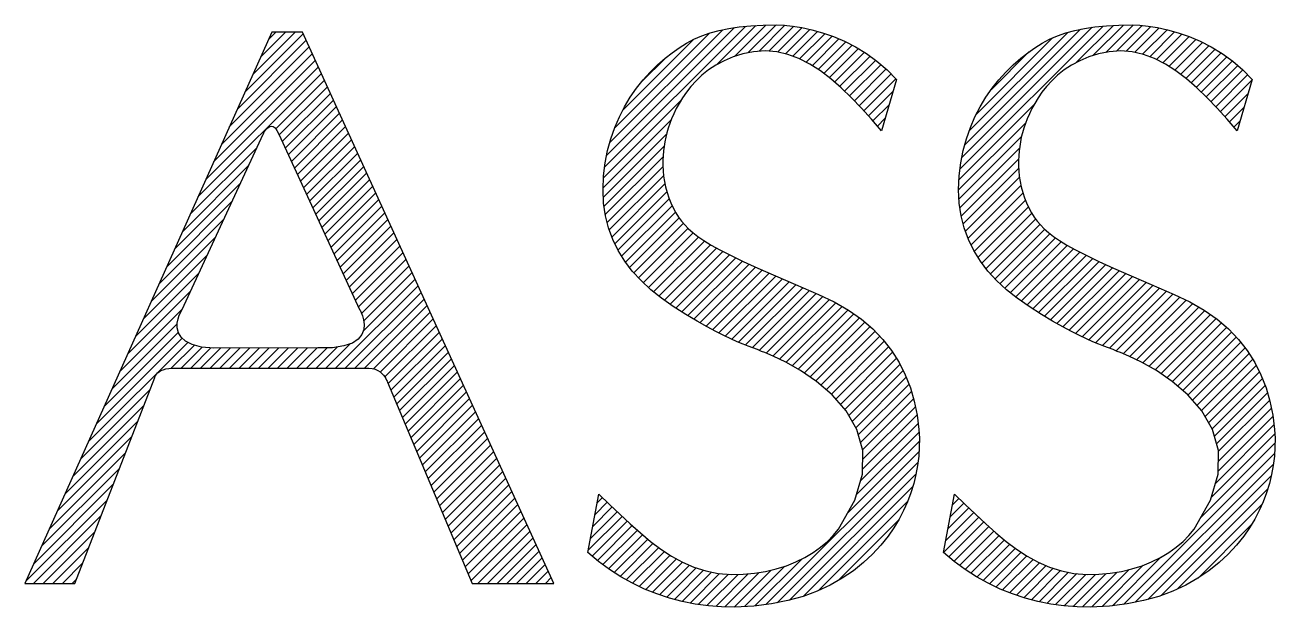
# Model space of a CAD drawing. Header units: millimetres. Extents: x 0 to 841, y 0 to 594.
# Drawn here: x 394.59 to 400.5, y 20.01 to 22.77 of the extents above; entities that cross this region are included whole.
import ezdxf

# ---------------------------------------------------------------- set-up
doc = ezdxf.new("R2010")
doc.units = ezdxf.units.MM
doc.header["$LTSCALE"] = 0.2
doc.layers.add('PTM', color=3, linetype='Continuous')

# ---------------------------------------------------------------- blocks, each defined once
blk = doc.blocks.new('block森村-2')
at = {"color": 0, "linetype": 'Continuous'}
for p, q in [((8627.61, 1004.36), (8657.76, 1034.51)), ((8631.65, 1013.39), (8653.57, 1035.31)), ((8635.69, 1022.41), (8648.58, 1035.31)), ((8639.73, 1031.44), (8643.59, 1035.31)), ((8813.43, 965.67), (8886.06, 1038.3)), ((8814.46, 971.69), (8880.41, 1037.64)), ((8816.05, 978.27), (8874.35, 1036.57)), ((8818.49, 985.7), (8867.61, 1034.82)), ((8859.47, 1031.62), (8863.53, 1033.39)), ((8863.53, 1033.39), (8867.86, 1034.91)), ((8867.86, 1034.91), (8872.48, 1036.18)), ((8871.23, 1018.48), (8891.44, 1038.69)), ((8872.48, 1036.18), (8877.49, 1037.22)), ((8877.49, 1037.22), (8882.91, 1038.01)), ((8880.47, 1022.73), (8896.65, 1038.91)), ((8882.91, 1038.01), (8888.81, 1038.56)), ((8887.32, 1024.59), (8901.72, 1038.99)), ((8888.81, 1038.56), (8895.26, 1038.89)), ((8893.13, 1025.42), (8906.53, 1038.82)), ((8895.26, 1038.89), (8902.28, 1039)), ((8898.21, 1025.5), (8911.02, 1038.32)), ((8902.28, 1039), (8906.11, 1038.86)), ((8902.75, 1025.05), (8915.32, 1037.62)), ((8906.11, 1038.86), (8910.47, 1038.41)), ((8906.79, 1024.11), (8919.4, 1036.72)), ((8910.47, 1038.41), (8915.28, 1037.63)), ((8910.53, 1022.86), (8923.34, 1035.67)), ((8914.1, 1021.44), (8927.17, 1034.51)), ((8915.28, 1037.63), (8920.45, 1036.48)), ((8917.4, 1019.75), (8930.87, 1033.22)), ((8920.45, 1036.48), (8925.89, 1034.95)), ((8925.89, 1034.95), (8931.5, 1033)), ((8931.5, 1033), (8937.23, 1030.59)), ((8996.96, 964.61), (9070.75, 1038.4)), ((8997.89, 970.53), (9065.17, 1037.8)), ((8999.38, 977), (9059.18, 1036.81)), ((9001.66, 984.27), (9052.59, 1035.2)), ((9043.14, 1031.62), (9047.2, 1033.39)), ((9047.2, 1033.39), (9051.52, 1034.91)), ((9051.52, 1034.91), (9056.16, 1036.18)), ((9056.16, 1036.18), (9061.15, 1037.22)), ((9056.89, 1019.54), (9076.09, 1038.74)), ((9061.15, 1037.22), (9066.57, 1038.01)), ((9065.48, 1023.15), (9081.26, 1038.93)), ((9066.57, 1038.01), (9072.48, 1038.56)), ((9072.15, 1024.83), (9086.31, 1038.99)), ((9072.48, 1038.56), (9078.92, 1038.89)), ((9077.8, 1025.49), (9091.04, 1038.73)), ((9078.92, 1038.89), (9085.96, 1039)), ((9082.73, 1025.43), (9095.49, 1038.19)), ((9085.96, 1039), (9089.78, 1038.86)), ((9087.16, 1024.87), (9099.74, 1037.45)), ((9089.78, 1038.86), (9094.13, 1038.41)), ((9091.21, 1023.93), (9103.83, 1036.55)), ((9094.13, 1038.41), (9098.94, 1037.63)), ((9094.87, 1022.6), (9107.73, 1035.46)), ((9098.38, 1021.12), (9111.52, 1034.27)), ((9098.94, 1037.63), (9104.12, 1036.48)), ((9101.67, 1019.43), (9115.22, 1032.98)), ((9104.12, 1036.48), (9109.55, 1034.95)), ((9109.55, 1034.95), (9115.18, 1033)), ((9115.18, 1033), (9120.89, 1030.59)), ((8619.54, 986.31), (8660.89, 1027.66)), ((8623.58, 995.34), (8659.33, 1031.08)), ((8822.72, 994.91), (8859.36, 1031.56)), ((8848.27, 1024.67), (8851.89, 1027.26)), ((8851.89, 1027.26), (8855.61, 1029.57)), ((8855.61, 1029.57), (8859.47, 1031.62)), ((8920.58, 1017.94), (8934.41, 1031.78)), ((8923.61, 1015.98), (8937.89, 1030.26)), ((8926.52, 1013.91), (8941.2, 1028.58)), ((8929.36, 1011.75), (8944.42, 1026.81)), ((8937.23, 1030.59), (8942.94, 1027.7)), ((8942.94, 1027.7), (8948.58, 1024.31)), ((9005.38, 992.99), (9044.69, 1032.29)), ((9031.93, 1024.67), (9035.57, 1027.26)), ((9035.57, 1027.26), (9039.27, 1029.57)), ((9039.27, 1029.57), (9043.14, 1031.62)), ((9104.81, 1017.57), (9118.73, 1031.5)), ((9107.84, 1015.62), (9122.17, 1029.95)), ((9110.71, 1013.5), (9125.48, 1028.27)), ((9113.55, 1011.35), (9128.67, 1026.47)), ((9120.89, 1030.59), (9126.62, 1027.7)), ((9126.62, 1027.7), (9132.24, 1024.31)), ((8611.47, 968.26), (8664.01, 1020.8)), ((8615.5, 977.28), (8662.45, 1024.23)), ((8832.87, 1010.06), (8844.4, 1021.59)), ((8840.73, 1018.35), (8844.67, 1021.83)), ((8844.67, 1021.83), (8848.27, 1024.67)), ((8875.07, 1020.54), (8870.86, 1018.29)), ((8879.7, 1022.49), (8875.07, 1020.54)), ((8884.76, 1024.07), (8879.7, 1022.49)), ((8890.28, 1025.2), (8884.76, 1024.07)), ((8896.31, 1025.66), (8890.28, 1025.2)), ((8902.23, 1025.17), (8896.31, 1025.66)), ((8908.02, 1023.82), (8902.23, 1025.17)), ((8913.71, 1021.65), (8908.02, 1023.82)), ((8919.29, 1018.77), (8913.71, 1021.65)), ((8932.08, 1009.48), (8947.54, 1024.94)), ((8934.75, 1007.17), (8950.51, 1022.93)), ((8937.34, 1004.76), (8953.41, 1020.84)), ((8948.58, 1024.31), (8954.04, 1020.39)), ((8954.04, 1020.39), (8959.26, 1015.89)), ((9013.13, 1005.72), (9032.46, 1025.05)), ((9024.39, 1018.35), (9028.33, 1021.83)), ((9028.33, 1021.83), (9031.93, 1024.67)), ((9058.74, 1020.54), (9054.54, 1018.29)), ((9063.36, 1022.49), (9058.74, 1020.54)), ((9068.42, 1024.07), (9063.36, 1022.49)), ((9073.94, 1025.2), (9068.42, 1024.07)), ((9079.98, 1025.66), (9073.94, 1025.2)), ((9085.89, 1025.17), (9079.98, 1025.66)), ((9091.68, 1023.82), (9085.89, 1025.17)), ((9097.37, 1021.65), (9091.68, 1023.82)), ((9102.95, 1018.77), (9097.37, 1021.65)), ((9116.24, 1009.05), (9131.78, 1024.59)), ((9118.92, 1006.74), (9134.72, 1022.54)), ((9121.47, 1004.31), (9137.62, 1020.45)), ((9132.24, 1024.31), (9137.71, 1020.39)), ((9137.71, 1020.39), (9142.92, 1015.89)), ((8603.39, 950.2), (8667.13, 1013.95)), ((8607.43, 959.23), (8665.57, 1017.37)), ((8833.29, 1010.58), (8836.93, 1014.61)), ((8836.93, 1014.61), (8840.73, 1018.35)), ((8867.07, 1015.77), (8863.66, 1013.04)), ((8870.86, 1018.29), (8867.07, 1015.77)), ((8924.78, 1015.23), (8919.29, 1018.77)), ((8930.2, 1011.11), (8924.78, 1015.23)), ((8939.88, 1002.32), (8956.14, 1018.58)), ((8942.36, 999.81), (8958.82, 1016.27)), ((8944.81, 997.27), (8961.29, 1013.75)), ((8959.26, 1015.89), (8964.11, 1010.79)), ((9016.95, 1010.58), (9020.59, 1014.61)), ((9020.59, 1014.61), (9024.39, 1018.35)), ((9050.74, 1015.77), (9047.32, 1013.04)), ((9054.54, 1018.29), (9050.74, 1015.77)), ((9108.44, 1015.23), (9102.95, 1018.77)), ((9113.86, 1011.11), (9108.44, 1015.23)), ((9124.02, 1001.86), (9140.3, 1018.15)), ((9126.48, 999.34), (9142.98, 1015.83)), ((9142.92, 1015.89), (9147.77, 1010.79)), ((8643.56, 985.38), (8668.7, 1010.52)), ((8645.32, 982.16), (8670.26, 1007.09)), ((8829.85, 1006.27), (8833.29, 1010.58)), ((8857.93, 1007.24), (8855.58, 1004.26)), ((8860.62, 1010.18), (8857.93, 1007.24)), ((8863.66, 1013.04), (8860.62, 1010.18)), ((8935.54, 1006.49), (8930.2, 1011.11)), ((8947.22, 994.69), (8963.73, 1011.2)), ((8964.11, 1010.79), (8956.31, 984.38)), ((9013.51, 1006.27), (9016.95, 1010.58)), ((9041.6, 1007.24), (9039.24, 1004.26)), ((9044.28, 1010.18), (9041.6, 1007.24)), ((9047.32, 1013.04), (9044.28, 1010.18)), ((9119.2, 1006.49), (9113.86, 1011.11)), ((9128.93, 996.79), (9145.41, 1013.28)), ((9131.32, 994.2), (9147.71, 1010.59)), ((9147.77, 1010.79), (9139.97, 984.38)), ((8646.9, 978.74), (8671.82, 1003.66)), ((8823.67, 996.75), (8826.63, 1001.65)), ((8826.63, 1001.65), (8829.85, 1006.27)), ((8853.55, 1001.33), (8851.82, 998.48)), ((8855.58, 1004.26), (8853.55, 1001.33)), ((8940.81, 1001.43), (8935.54, 1006.49)), ((8946.02, 996.01), (8940.81, 1001.43)), ((8949.58, 992.07), (8962.35, 1004.84)), ((9007.33, 996.75), (9010.3, 1001.65)), ((9010.3, 1001.65), (9013.51, 1006.27)), ((9037.23, 1001.33), (9035.5, 998.48)), ((9039.24, 1004.26), (9037.23, 1001.33)), ((9124.47, 1001.43), (9119.2, 1006.49)), ((9129.69, 996.01), (9124.47, 1001.43)), ((9133.69, 991.58), (9145.62, 1003.51)), ((8648.47, 975.33), (8673.38, 1000.24)), ((8650.04, 971.91), (8674.94, 996.81)), ((8812.81, 960.06), (8852.73, 999.98)), ((8820.98, 991.55), (8823.67, 996.75)), ((8850.38, 995.79), (8849.11, 993.14)), ((8851.82, 998.48), (8850.38, 995.79)), ((8951.18, 990.3), (8946.02, 996.01)), ((8951.93, 989.43), (8960.26, 997.76)), ((8996.43, 959.09), (9035.11, 997.77)), ((9004.64, 991.55), (9007.33, 996.75)), ((9034.04, 995.79), (9032.79, 993.14)), ((9035.5, 998.48), (9034.04, 995.79)), ((9134.84, 990.3), (9129.69, 996.01)), ((9136.03, 988.93), (9143.53, 996.43)), ((8651.62, 968.5), (8676.5, 993.38)), ((8653.19, 965.08), (8678.07, 989.95)), ((8812.59, 954.85), (8847.79, 990.06)), ((8818.62, 986.06), (8820.98, 991.55)), ((8847.02, 988.12), (8846.19, 985.7)), ((8848, 990.59), (8847.02, 988.12)), ((8849.11, 993.14), (8848, 990.59)), ((8956.31, 984.38), (8951.18, 990.3)), ((8954.25, 986.75), (8958.17, 990.68)), ((8996.21, 953.88), (9030.85, 988.52)), ((9002.28, 986.06), (9004.64, 991.55)), ((9030.7, 988.12), (9029.85, 985.7)), ((9031.67, 990.59), (9030.7, 988.12)), ((9032.79, 993.14), (9031.67, 990.59)), ((9139.97, 984.38), (9134.84, 990.3)), ((9138.35, 986.26), (9141.44, 989.35)), ((8595.22, 892.08), (8637.09, 982.54)), ((8637.09, 982.54), (8637.17, 982.73)), ((8637.17, 982.73), (8637.42, 983.2)), ((8637.42, 983.2), (8637.81, 983.88)), ((8637.81, 983.88), (8638.33, 984.65)), ((8638.33, 984.65), (8638.96, 985.43)), ((8638.96, 985.43), (8639.68, 986.11)), ((8639.68, 986.11), (8640.49, 986.59)), ((8640.49, 986.59), (8641.36, 986.77)), ((8641.36, 986.77), (8642.28, 986.55)), ((8642.28, 986.55), (8643.23, 985.83)), ((8643.23, 985.83), (8644.19, 984.53)), ((8644.19, 984.53), (8645.15, 982.52)), ((8645.15, 982.52), (8686.85, 892.08)), ((8654.77, 961.67), (8679.63, 986.53)), ((8656.34, 958.25), (8681.19, 983.1)), ((8812.73, 950.01), (8845.3, 982.57)), ((8816.59, 980.26), (8818.62, 986.06)), ((8845.49, 983.34), (8844.91, 981)), ((8846.19, 985.7), (8845.49, 983.34)), ((8996.44, 949.12), (9028.65, 981.33)), ((9000.26, 980.26), (9002.28, 986.06)), ((9029.15, 983.34), (9028.57, 981)), ((9029.85, 985.7), (9029.15, 983.34)), ((8599.35, 941.18), (8633.96, 975.78)), ((8657.92, 954.84), (8682.75, 979.67)), ((8659.49, 951.42), (8684.31, 976.25)), ((8813.11, 945.39), (8844.07, 976.36)), ((8814.94, 974.14), (8816.59, 980.26)), ((8844.06, 976.3), (8843.79, 973.91)), ((8844.42, 978.65), (8844.06, 976.3)), ((8844.91, 981), (8844.42, 978.65)), ((8996.89, 944.58), (9027.61, 975.3)), ((8998.6, 974.14), (9000.26, 980.26)), ((9027.72, 976.3), (9027.45, 973.91)), ((9028.1, 978.65), (9027.72, 976.3)), ((9028.57, 981), (9028.1, 978.65)), ((8661.06, 948.01), (8685.87, 972.82)), ((8662.64, 944.59), (8687.44, 969.39)), ((8813.68, 967.71), (8814.94, 974.14)), ((8813.74, 941.04), (8843.58, 970.88)), ((8843.5, 968.97), (8843.47, 966.37)), ((8843.61, 971.47), (8843.5, 968.97)), ((8843.79, 973.91), (8843.61, 971.47)), ((8997.34, 967.71), (8998.6, 974.14)), ((8997.54, 940.24), (9027.2, 969.9)), ((9027.16, 968.97), (9027.13, 966.37)), ((9027.27, 971.47), (9027.16, 968.97)), ((9027.45, 973.91), (9027.27, 971.47)), ((8595.32, 932.15), (8629.66, 966.5)), ((8664.21, 941.18), (8689, 965.96)), ((8665.79, 937.76), (8690.56, 962.54)), ((8812.85, 960.98), (8813.68, 967.71)), ((8814.69, 937), (8843.49, 965.79)), ((8843.47, 966.37), (8843.55, 963.69)), ((8843.55, 963.69), (8843.81, 960.92)), ((8996.51, 960.98), (8997.34, 967.71)), ((8998.55, 936.26), (9027.18, 964.9)), ((9027.13, 966.37), (9027.23, 963.69)), ((9027.23, 963.69), (9027.49, 960.92)), ((8591.28, 923.12), (8625.36, 957.21)), ((8667.36, 934.35), (8692.12, 959.11)), ((8668.94, 930.94), (8693.68, 955.68)), ((8812.55, 953.82), (8812.85, 960.98)), ((8815.79, 933.1), (8843.8, 961.11)), ((8817.12, 929.45), (8844.52, 956.85)), ((8843.81, 960.92), (8844.26, 958.12)), ((8844.26, 958.12), (8844.85, 955.31)), ((8996.21, 953.82), (8996.51, 960.98)), ((8999.71, 932.43), (9027.58, 960.31)), ((9001.04, 928.78), (9028.35, 956.08)), ((9027.49, 960.92), (9027.92, 958.12)), ((9027.92, 958.12), (9028.51, 955.31)), ((8670.51, 927.52), (8695.24, 952.25)), ((8812.88, 946.96), (8812.55, 953.82)), ((8818.65, 925.99), (8845.52, 952.86)), ((8820.29, 922.64), (8846.77, 949.12)), ((8844.85, 955.31), (8845.61, 952.5)), ((8845.61, 952.5), (8846.53, 949.75)), ((8846.53, 949.75), (8847.58, 947.07)), ((8996.54, 946.96), (8996.21, 953.82)), ((9002.63, 925.37), (9029.39, 952.14)), ((9028.51, 955.31), (9029.27, 952.5)), ((9029.27, 952.5), (9030.19, 949.75)), ((9030.19, 949.75), (9031.25, 947.07)), ((8587.24, 914.1), (8621.07, 947.92)), ((8672.08, 924.11), (8696.81, 948.83)), ((8673.66, 920.69), (8698.37, 945.4)), ((8813.83, 940.4), (8812.88, 946.96)), ((8822.18, 919.54), (8848.25, 945.61)), ((8847.58, 947.07), (8848.78, 944.48)), ((8848.78, 944.48), (8850.11, 942.03)), ((8997.5, 940.4), (8996.54, 946.96)), ((9004.3, 922.05), (9030.7, 948.46)), ((9006.2, 918.97), (9032.21, 944.98)), ((9031.25, 947.07), (9032.44, 944.48)), ((9032.44, 944.48), (9033.78, 942.03)), ((8583.2, 905.07), (8616.77, 938.63)), ((8675.23, 917.28), (8699.93, 941.97)), ((8676.81, 913.86), (8701.49, 938.54)), ((8815.41, 934.14), (8813.83, 940.4)), ((8824.13, 916.51), (8849.95, 942.32)), ((8826.29, 913.67), (8851.92, 939.3)), ((8828.52, 910.91), (8854.16, 936.55)), ((8850.11, 942.03), (8851.57, 939.75)), ((8851.57, 939.75), (8853.16, 937.65)), ((8853.16, 937.65), (8854.86, 935.77)), ((8999.09, 934.14), (8997.5, 940.4)), ((9008.2, 915.98), (9033.97, 941.74)), ((9010.35, 913.14), (9035.98, 938.77)), ((9012.62, 910.42), (9038.27, 936.07)), ((9033.78, 942.03), (9035.23, 939.75)), ((9035.23, 939.75), (9036.82, 937.65)), ((9036.82, 937.65), (9038.54, 935.77)), ((8678.38, 910.45), (8703.05, 935.12)), ((8679.96, 907.03), (8704.61, 931.69)), ((8817.6, 928.15), (8815.41, 934.14)), ((8830.9, 908.3), (8856.54, 933.94)), ((8833.37, 905.79), (8859.13, 931.55)), ((8854.86, 935.77), (8856.73, 933.74)), ((8856.73, 933.74), (8858.89, 931.74)), ((8858.89, 931.74), (8861.46, 929.7)), ((8861.46, 929.7), (8864.56, 927.57)), ((9001.27, 928.15), (8999.09, 934.14)), ((9015, 907.81), (9040.68, 933.49)), ((9017.52, 905.34), (9043.31, 931.14)), ((9038.54, 935.77), (9040.41, 933.74)), ((9040.41, 933.74), (9042.55, 931.74)), ((9042.55, 931.74), (9045.12, 929.7)), ((9045.12, 929.7), (9048.23, 927.57)), ((8579.17, 896.05), (8612.47, 929.35)), ((8681.53, 903.62), (8706.18, 928.26)), ((8683.11, 900.2), (8707.74, 924.83)), ((8820.37, 922.45), (8817.6, 928.15)), ((8835.96, 903.39), (8861.94, 929.37)), ((8838.64, 901.08), (8864.91, 927.35)), ((8841.42, 898.87), (8868.02, 925.47)), ((8844.28, 896.74), (8871.23, 923.69)), ((8864.56, 927.57), (8868.33, 925.29)), ((8868.33, 925.29), (8872.9, 922.77)), ((9004.05, 922.45), (9001.27, 928.15)), ((9020.11, 902.94), (9046.16, 928.99)), ((9022.82, 900.67), (9049.16, 927)), ((9025.6, 898.45), (9052.28, 925.13)), ((9028.49, 896.36), (9055.49, 923.36)), ((9048.23, 927.57), (9051.99, 925.29)), ((9051.99, 925.29), (9056.56, 922.77)), ((8575.13, 887.02), (8608.17, 920.06)), ((8684.68, 896.79), (8709.3, 921.41)), ((8686.25, 893.37), (8710.86, 917.98)), ((8823.75, 917.02), (8820.37, 922.45)), ((8827.68, 911.83), (8823.75, 917.02)), ((8847.23, 894.7), (8874.49, 921.96)), ((8850.22, 892.7), (8877.8, 920.28)), ((8853.28, 890.77), (8881.16, 918.65)), ((8856.35, 888.85), (8884.53, 917.03)), ((8872.9, 922.77), (8878.37, 919.99)), ((8878.37, 919.99), (8884.89, 916.86)), ((8884.89, 916.86), (8892.58, 913.34)), ((9007.41, 917.02), (9004.05, 922.45)), ((9011.34, 911.83), (9007.41, 917.02)), ((9031.44, 894.32), (9058.77, 921.65)), ((9034.46, 892.35), (9062.08, 919.97)), ((9037.51, 890.41), (9065.45, 918.35)), ((9040.6, 888.51), (9068.83, 916.74)), ((9056.56, 922.77), (9062.03, 919.99)), ((9062.03, 919.99), (9068.56, 916.86)), ((9068.56, 916.86), (9076.24, 913.34)), ((8571.09, 877.99), (8603.87, 910.77)), ((8687.85, 889.98), (8712.42, 914.55)), ((8688.96, 886.1), (8713.98, 911.13)), ((8832.17, 906.91), (8827.68, 911.83)), ((8859.46, 886.98), (8887.95, 915.46)), ((8862.61, 885.13), (8891.37, 913.89)), ((8865.79, 883.32), (8894.81, 912.35)), ((8869.02, 881.57), (8898.27, 910.81)), ((8892.58, 913.34), (8901.55, 909.36)), ((9015.83, 906.91), (9011.34, 911.83)), ((9043.71, 886.63), (9072.25, 915.17)), ((9046.86, 884.79), (9075.67, 913.6)), ((9050.04, 882.99), (9079.12, 912.06)), ((9053.29, 881.24), (9082.58, 910.53)), ((9076.24, 913.34), (9085.23, 909.36)), ((8674.46, 861.62), (8717.11, 904.27)), ((8688.67, 880.82), (8715.55, 907.7)), ((8837.2, 902.23), (8832.17, 906.91)), ((8872.3, 879.86), (8901.72, 909.28)), ((8875.64, 878.21), (8905.2, 907.77)), ((8879.04, 876.62), (8908.68, 906.26)), ((8882.53, 875.12), (8912.16, 904.76)), ((8901.55, 909.36), (8911.95, 904.85)), ((8911.95, 904.85), (8923.9, 899.76)), ((9020.87, 902.23), (9015.83, 906.91)), ((9056.58, 879.55), (9086.04, 909)), ((9059.93, 877.91), (9089.52, 907.49)), ((9063.36, 876.34), (9093, 905.99)), ((9066.86, 874.85), (9096.48, 904.48)), ((9085.23, 909.36), (9095.62, 904.85)), ((9095.62, 904.85), (9107.56, 899.76)), ((8567.06, 868.97), (8599.57, 901.49)), ((8679.45, 861.62), (8718.67, 900.84)), ((8684.43, 861.62), (8720.23, 897.42)), ((8842.78, 897.78), (8837.2, 902.23)), ((8848.86, 893.56), (8842.78, 897.78)), ((8886.09, 873.7), (8915.66, 903.27)), ((8889.69, 872.3), (8919.16, 901.78)), ((8893.25, 870.87), (8922.66, 900.28)), ((8896.8, 869.43), (8926.09, 898.72)), ((8923.9, 899.76), (8932, 895.93)), ((9026.44, 897.78), (9020.87, 902.23)), ((9032.54, 893.56), (9026.44, 897.78)), ((9070.43, 873.44), (9099.98, 902.99)), ((9074.02, 872.04), (9103.48, 901.5)), ((9077.56, 870.59), (9106.98, 900.01)), ((9081.12, 869.16), (9110.38, 898.42)), ((9107.56, 899.76), (9115.66, 895.93)), ((8563.02, 859.94), (8595.28, 892.2)), ((8594.45, 890.67), (8595, 891.71)), ((8595, 891.71), (8595.22, 892.08)), ((8686.85, 892.08), (8687.08, 891.67)), ((8687.08, 891.67), (8687.64, 890.51)), ((8689.42, 861.62), (8721.79, 893.99)), ((8855.31, 889.48), (8848.86, 893.56)), ((8900.3, 867.95), (8929.48, 897.12)), ((8903.68, 866.33), (8932.81, 895.46)), ((8907.04, 864.7), (8935.97, 893.63)), ((8910.22, 862.9), (8939.13, 891.81)), ((8932, 895.93), (8939.34, 891.68)), ((8939.34, 891.68), (8945.95, 887.02)), ((9038.98, 889.48), (9032.54, 893.56)), ((9084.6, 867.65), (9113.77, 896.82)), ((9087.97, 866.03), (9117.06, 895.12)), ((9091.29, 864.37), (9120.22, 893.29)), ((9094.48, 862.56), (9123.35, 891.44)), ((9115.66, 895.93), (9123.01, 891.68)), ((9123.01, 891.68), (9129.62, 887.02)), ((8558.98, 850.91), (8592.68, 884.62)), ((8592.67, 882.46), (8592.68, 884.86)), ((8592.68, 884.86), (8593.11, 887.12)), ((8593.11, 887.12), (8593.76, 889.1)), ((8593.76, 889.1), (8594.45, 890.67)), ((8687.64, 890.51), (8688.32, 888.78)), ((8688.32, 888.78), (8688.9, 886.61)), ((8688.9, 886.61), (8689.19, 884.17)), ((8694.09, 861.29), (8723.35, 890.56)), ((8697.47, 859.69), (8724.92, 887.13)), ((8861.09, 886), (8855.31, 889.48)), ((8866.26, 883.05), (8861.09, 886)), ((8913.4, 861.09), (8942.07, 889.76)), ((8916.45, 859.15), (8945, 887.7)), ((8919.41, 857.12), (8947.76, 885.47)), ((8945.95, 887.02), (8951.85, 881.97)), ((9044.75, 886), (9038.98, 889.48)), ((9049.92, 883.05), (9044.75, 886)), ((9097.66, 860.76), (9126.28, 889.37)), ((9100.67, 858.78), (9129.2, 887.31)), ((9103.63, 856.75), (9131.93, 885.04)), ((9129.62, 887.02), (9135.51, 881.97)), ((8554.94, 841.89), (8593.22, 880.17)), ((8593.26, 880.02), (8592.67, 882.46)), ((8594.63, 877.69), (8593.26, 880.02)), ((8688.02, 879.07), (8686.14, 876.71)), ((8688.96, 881.6), (8688.02, 879.07)), ((8689.19, 884.17), (8688.96, 881.6)), ((8699.9, 857.13), (8726.48, 883.71)), ((8701.56, 853.8), (8728.04, 880.28)), ((8870.86, 880.58), (8866.26, 883.05)), ((8874.97, 878.52), (8870.86, 880.58)), ((8878.64, 876.8), (8874.97, 878.52)), ((8922.38, 855.1), (8950.45, 883.17)), ((8925.11, 852.84), (8953.02, 880.75)), ((8927.79, 850.54), (8955.46, 878.21)), ((8951.85, 881.97), (8957.05, 876.55)), ((9054.53, 880.58), (9049.92, 883.05)), ((9058.63, 878.52), (9054.53, 880.58)), ((9062.3, 876.8), (9058.63, 878.52)), ((9106.59, 854.72), (9134.61, 882.74)), ((9109.28, 852.42), (9137.14, 880.28)), ((9135.51, 881.97), (9140.71, 876.55)), ((8546.87, 823.83), (8598.07, 875.03)), ((8550.91, 832.86), (8595.21, 877.16)), ((8589.63, 861.61), (8601.58, 873.56)), ((8596.96, 875.59), (8594.63, 877.69)), ((8594.66, 861.64), (8605.58, 872.56)), ((8600.43, 873.86), (8596.96, 875.59)), ((8599.64, 861.64), (8610.11, 872.11)), ((8605.25, 872.6), (8600.43, 873.86)), ((8604.63, 861.64), (8614.96, 871.97)), ((8611.58, 871.96), (8605.25, 872.6)), ((8609.62, 861.64), (8619.97, 871.99)), ((8665.2, 872.14), (8611.58, 871.96)), ((8614.61, 861.64), (8624.98, 872.01)), ((8619.59, 861.64), (8629.98, 872.02)), ((8624.58, 861.64), (8634.99, 872.04)), ((8629.57, 861.63), (8639.99, 872.06)), ((8634.56, 861.63), (8645, 872.07)), ((8639.55, 861.63), (8650, 872.09)), ((8644.53, 861.63), (8655.01, 872.11)), ((8649.52, 861.63), (8660.02, 872.12)), ((8654.51, 861.63), (8665.02, 872.14)), ((8659.5, 861.63), (8670.08, 872.21)), ((8664.48, 861.63), (8675.51, 872.65)), ((8672.87, 872.25), (8665.2, 872.14)), ((8669.47, 861.62), (8682.21, 874.36)), ((8678.78, 873.15), (8672.87, 872.25)), ((8683.14, 874.69), (8678.78, 873.15)), ((8686.14, 876.71), (8683.14, 874.69)), ((8703.04, 850.29), (8729.6, 876.85)), ((8704.52, 846.78), (8731.16, 873.42)), ((8881.91, 875.38), (8878.64, 876.8)), ((8884.86, 874.17), (8881.91, 875.38)), ((8887.53, 873.14), (8884.86, 874.17)), ((8889.99, 872.18), (8887.53, 873.14)), ((8892.28, 871.28), (8889.99, 872.18)), ((8930.48, 848.23), (8957.81, 875.57)), ((8932.86, 845.63), (8960, 872.77)), ((8957.05, 876.55), (8961.55, 870.79)), ((9065.57, 875.38), (9062.3, 876.8)), ((9068.52, 874.17), (9065.57, 875.38)), ((9071.2, 873.14), (9068.52, 874.17)), ((9073.65, 872.18), (9071.2, 873.14)), ((9075.96, 871.28), (9073.65, 872.18)), ((9111.96, 850.11), (9139.58, 877.73)), ((9114.64, 847.8), (9141.89, 875.05)), ((9116.96, 845.13), (9144.08, 872.25)), ((9140.71, 876.55), (9145.23, 870.79)), ((8706, 843.27), (8732.72, 870)), ((8707.47, 839.76), (8734.29, 866.57)), ((8894.48, 870.34), (8892.28, 871.28)), ((8896.12, 869.72), (8894.48, 870.34)), ((8900.5, 867.87), (8896.12, 869.72)), ((8906.92, 864.77), (8900.5, 867.87)), ((8935.18, 842.96), (8962.12, 869.9)), ((8937.5, 840.28), (8964.06, 866.85)), ((8961.55, 870.79), (8965.43, 864.69)), ((9078.14, 870.34), (9075.96, 871.28)), ((9079.78, 869.72), (9078.14, 870.34)), ((9084.16, 867.87), (9079.78, 869.72)), ((9090.58, 864.77), (9084.16, 867.87)), ((9119.27, 842.46), (9146.15, 869.33)), ((9121.59, 839.78), (9148.08, 866.28)), ((9145.23, 870.79), (9149.09, 864.69)), ((8708.95, 836.25), (8735.85, 863.14)), ((8710.43, 832.73), (8737.41, 859.71)), ((8914.62, 860.4), (8906.92, 864.77)), ((8922.87, 854.76), (8914.62, 860.4)), ((8939.44, 837.24), (8965.92, 863.72)), ((8941.26, 834.07), (8967.59, 860.4)), ((8965.43, 864.69), (8968.66, 858.27)), ((9098.29, 860.4), (9090.58, 864.77)), ((9106.55, 854.76), (9098.29, 860.4)), ((9123.45, 836.65), (9149.89, 863.1)), ((9125.27, 833.48), (9151.56, 859.78)), ((9149.09, 864.69), (9152.32, 858.27)), ((8711.91, 829.22), (8738.97, 856.29)), ((8713.38, 825.71), (8740.53, 852.86)), ((8930.95, 847.83), (8922.87, 854.76)), ((8943.08, 830.9), (8969.16, 856.99)), ((8944.37, 827.21), (8970.57, 853.4)), ((8968.66, 858.27), (8971.28, 851.58)), ((9114.61, 847.83), (9106.55, 854.76)), ((9127.09, 830.32), (9153.09, 856.31)), ((9128.25, 826.49), (9154.49, 852.73)), ((9152.32, 858.27), (9154.94, 851.58)), ((8542.83, 814.81), (8578.64, 850.61)), ((8714.86, 822.2), (8742.09, 849.43)), ((8716.34, 818.69), (8743.66, 846.01)), ((8938.09, 839.6), (8930.95, 847.83)), ((8945.48, 823.32), (8971.83, 849.67)), ((8946.58, 819.43), (8972.95, 845.81)), ((8971.28, 851.58), (8973.29, 844.62)), ((9121.75, 839.6), (9114.61, 847.83)), ((9129.35, 822.6), (9155.7, 848.95)), ((9154.94, 851.58), (9156.97, 844.62)), ((8538.79, 805.78), (8575.47, 842.46)), ((8717.82, 815.18), (8745.22, 842.58)), ((8943.56, 830.06), (8938.09, 839.6)), ((8946.62, 814.49), (8973.88, 841.75)), ((8973.29, 844.62), (8974.76, 837.42)), ((9127.24, 830.06), (9121.75, 839.6)), ((9130.28, 813.55), (9157.7, 840.98)), ((9130.3, 818.57), (9156.83, 845.09)), ((9156.97, 844.62), (9158.42, 837.42)), ((8534.76, 796.76), (8572.3, 834.3)), ((8719.29, 811.66), (8746.78, 839.15)), ((8720.77, 808.15), (8748.34, 835.72)), ((8945.57, 803.45), (8975.27, 833.16)), ((8946.6, 809.48), (8974.72, 837.6)), ((8974.76, 837.42), (8975.66, 829.98)), ((9130.26, 808.54), (9158.5, 836.78)), ((9158.42, 837.42), (9159.32, 829.98)), ((8722.25, 804.64), (8749.9, 832.3)), ((8723.73, 801.13), (8751.46, 828.87)), ((8943.52, 796.42), (8975.73, 828.63)), ((8946.65, 819.19), (8943.56, 830.06)), ((8975.66, 829.98), (8975.91, 825.44)), ((9126.8, 795.1), (9159.44, 827.75)), ((9130.31, 819.19), (9127.24, 830.06)), ((9128.84, 802.14), (9159.04, 832.33)), ((9159.32, 829.98), (9159.57, 825.44)), ((8530.72, 787.73), (8569.14, 826.15)), ((8725.2, 797.62), (8753.03, 825.44)), ((8726.68, 794.11), (8754.59, 822.01)), ((8938.8, 786.71), (8975.9, 823.81)), ((8975.88, 820.84), (8975.59, 816.16)), ((8975.91, 825.44), (8975.88, 820.84)), ((9121.21, 784.53), (9159.56, 822.88)), ((9159.56, 820.84), (9159.25, 816.16)), ((9159.57, 825.44), (9159.56, 820.84)), ((8526.68, 778.7), (8565.97, 817.99)), ((8728.16, 790.6), (8756.15, 818.59)), ((8729.63, 787.08), (8757.71, 815.16)), ((8896.61, 739.53), (8975.75, 818.67)), ((8946.59, 806.98), (8946.65, 819.19)), ((8975.59, 816.16), (8975.01, 811.46)), ((9081.33, 739.66), (9159.35, 817.68)), ((9130.25, 806.98), (9130.31, 819.19)), ((9159.25, 816.16), (9158.67, 811.46)), ((8522.64, 769.68), (8562.8, 809.83)), ((8731.11, 783.57), (8759.27, 811.73)), ((8732.59, 780.06), (8760.83, 808.3)), ((8902.57, 740.5), (8975.22, 813.15)), ((8908.9, 741.84), (8974.23, 807.17)), ((8942.65, 793.43), (8946.59, 806.98)), ((8975.01, 811.46), (8974.15, 806.73)), ((9087.39, 740.73), (9158.75, 812.08)), ((9126.31, 793.43), (9130.25, 806.98)), ((9158.67, 811.46), (9157.81, 806.73)), ((8518.61, 760.65), (8559.64, 801.68)), ((8734.07, 776.55), (8762.4, 804.88)), ((8735.54, 773.04), (8763.96, 801.45)), ((8915.83, 743.79), (8972.52, 800.47)), ((8972.99, 802.02), (8971.55, 797.33)), ((8974.15, 806.73), (8972.99, 802.02)), ((9093.86, 742.21), (9157.63, 805.98)), ((9156.67, 802.02), (9155.21, 797.33)), ((9157.81, 806.73), (9156.67, 802.02)), ((8737.02, 769.53), (8765.52, 798.02)), ((8738.5, 766.01), (8767.08, 794.6)), ((8804.72, 766.45), (8810.46, 796.51)), ((8809.65, 792.26), (8812.22, 794.83)), ((8810.46, 796.51), (8815.94, 791.3)), ((8971.55, 797.33), (8969.81, 792.68)), ((8988.38, 766.45), (8994.12, 796.51)), ((8993.09, 791.11), (8996.36, 794.38)), ((8994.12, 796.51), (8999.6, 791.3)), ((9100.98, 744.33), (9155.77, 799.13)), ((9155.21, 797.33), (9153.48, 792.68)), ((8514.57, 751.62), (8556.47, 793.52)), ((8739.98, 762.5), (8768.64, 791.17)), ((8741.45, 758.99), (8770.2, 787.74)), ((8806.12, 773.76), (8819.89, 787.53)), ((8807.29, 779.93), (8817.33, 789.97)), ((8808.47, 786.1), (8814.78, 792.4)), ((8815.94, 791.3), (8821.29, 786.2)), ((8923.87, 746.84), (8969.87, 792.83)), ((8934.1, 778.51), (8942.65, 793.43)), ((8967.78, 788.09), (8965.43, 783.61)), ((8969.81, 792.68), (8967.78, 788.09)), ((8990.74, 778.78), (9001.47, 789.51)), ((8991.91, 784.94), (8998.92, 791.95)), ((8999.6, 791.3), (9004.95, 786.2)), ((9109.29, 747.66), (9152.82, 791.19)), ((9117.76, 778.51), (9126.31, 793.43)), ((9151.44, 788.09), (9149.09, 783.61)), ((9153.48, 792.68), (9151.44, 788.09)), ((8518.42, 750.49), (8553.3, 785.37)), ((8742.93, 755.48), (8771.77, 784.31)), ((8804.94, 767.6), (8822.45, 785.11)), ((8806.93, 764.59), (8825.04, 782.71)), ((8821.29, 786.2), (8826.57, 781.29)), ((8826.57, 781.29), (8831.83, 776.6)), ((8934.01, 751.99), (8965.11, 783.08)), ((8965.43, 783.61), (8962.77, 779.23)), ((8988.38, 766.45), (9006.6, 784.66)), ((8989.56, 772.61), (9004.02, 787.08)), ((8991.09, 764.17), (9009.18, 782.26)), ((9004.95, 786.2), (9010.23, 781.29)), ((9010.23, 781.29), (9015.49, 776.6)), ((9149.09, 783.61), (9146.43, 779.23)), ((8523.41, 750.49), (8550.13, 777.21)), ((8744.41, 751.97), (8773.33, 780.89)), ((8747.92, 750.49), (8774.89, 777.46)), ((8809.64, 762.32), (8827.65, 780.33)), ((8812.48, 760.17), (8830.28, 777.97)), ((8815.34, 758.05), (8832.96, 775.66)), ((8831.83, 776.6), (8837.11, 772.21)), ((8928.42, 772.1), (8931.49, 775.23)), ((8931.49, 775.23), (8934.1, 778.51)), ((8959.8, 774.97), (8955.98, 770.22)), ((8962.77, 779.23), (8959.8, 774.97)), ((8993.81, 761.89), (9011.8, 779.89)), ((8996.67, 759.77), (9014.44, 777.53)), ((8999.54, 757.65), (9017.13, 775.24)), ((9015.49, 776.6), (9020.78, 772.21)), ((9112.08, 772.1), (9115.15, 775.23)), ((9115.15, 775.23), (9117.76, 778.51)), ((9119.85, 753.23), (9147.33, 780.72)), ((9143.46, 774.97), (9139.64, 770.22)), ((9146.43, 779.23), (9143.46, 774.97)), ((8528.4, 750.49), (8546.97, 769.05)), ((8752.91, 750.49), (8776.45, 774.03)), ((8757.9, 750.49), (8778.01, 770.6)), ((8818.35, 756.07), (8835.68, 773.4)), ((8821.39, 754.12), (8838.47, 771.19)), ((8824.58, 752.31), (8841.32, 769.05)), ((8837.11, 772.21), (8842.47, 768.19)), ((8842.47, 768.19), (8847.95, 764.59)), ((8921.02, 766.38), (8924.92, 769.14)), ((8924.92, 769.14), (8928.42, 772.1)), ((8955.98, 770.22), (8951.72, 765.62)), ((9002.58, 755.7), (9019.86, 772.98)), ((9005.64, 753.77), (9022.67, 770.8)), ((9008.84, 751.98), (9025.52, 768.66)), ((9020.78, 772.21), (9026.13, 768.19)), ((9026.13, 768.19), (9031.61, 764.59)), ((9104.68, 766.38), (9108.58, 769.14)), ((9108.58, 769.14), (9112.08, 772.1)), ((9139.64, 770.22), (9135.38, 765.62)), ((8762.89, 750.49), (8779.57, 767.18)), ((8767.88, 750.49), (8781.14, 763.75)), ((8810.17, 761.87), (8804.72, 766.45)), ((8815.84, 757.68), (8810.17, 761.87)), ((8827.78, 750.53), (8844.27, 767.01)), ((8831.16, 748.92), (8847.28, 765.03)), ((8834.58, 747.34), (8850.45, 763.22)), ((8847.95, 764.59), (8853.61, 761.48)), ((8890.93, 738.84), (8915.14, 763.05)), ((8912.14, 761.58), (8916.76, 763.85)), ((8916.76, 763.85), (8921.02, 766.38)), ((8951.72, 765.62), (8947.01, 761.22)), ((8993.83, 761.87), (8988.38, 766.45)), ((8999.5, 757.68), (8993.83, 761.87)), ((9012.08, 750.23), (9028.49, 766.64)), ((9015.46, 748.62), (9031.5, 764.67)), ((9018.9, 747.08), (9034.71, 762.89)), ((9031.61, 764.59), (9037.27, 761.48)), ((9075.65, 738.97), (9100.69, 764.01)), ((9095.82, 761.58), (9100.42, 763.85)), ((9100.42, 763.85), (9104.68, 766.38)), ((9135.38, 765.62), (9130.68, 761.22)), ((8533.39, 750.49), (8543.8, 760.9)), ((8772.87, 750.49), (8782.7, 760.32)), ((8777.85, 750.49), (8784.26, 756.89)), ((8821.7, 753.92), (8815.84, 757.68)), ((8838.14, 745.92), (8853.67, 761.45)), ((8841.78, 744.56), (8857.14, 759.93)), ((8845.53, 743.33), (8860.71, 758.51)), ((8849.41, 742.22), (8864.49, 757.3)), ((8853.36, 741.18), (8868.54, 756.36)), ((8853.61, 761.48), (8859.47, 758.91)), ((8857.52, 740.35), (8872.77, 755.6)), ((8859.47, 758.91), (8865.61, 756.95)), ((8865.61, 756.95), (8872.07, 755.66)), ((8870.76, 738.63), (8887.54, 755.41)), ((8872.07, 755.66), (8878.87, 755.11)), ((8875.5, 738.38), (8893.21, 756.09)), ((8880.41, 738.3), (8899.44, 757.32)), ((8884.96, 755.18), (8890.85, 755.7)), ((8885.64, 738.54), (8906.46, 759.35)), ((8890.85, 755.7), (8896.54, 756.63)), ((8896.54, 756.63), (8902.02, 757.94)), ((8902.02, 757.94), (8907.23, 759.6)), ((8907.23, 759.6), (8912.14, 761.58)), ((8941.82, 757.06), (8936.12, 753.19)), ((8947.01, 761.22), (8941.82, 757.06)), ((9005.36, 753.92), (8999.5, 757.68)), ((9022.47, 745.65), (9037.98, 761.17)), ((9026.14, 744.33), (9041.45, 759.65)), ((9029.89, 743.1), (9045.08, 758.29)), ((9033.81, 742.02), (9048.86, 757.08)), ((9037.27, 761.48), (9043.13, 758.91)), ((9037.79, 741.02), (9052.98, 756.21)), ((9041.96, 740.19), (9057.3, 755.53)), ((9043.13, 758.91), (9049.27, 756.95)), ((9049.27, 756.95), (9055.73, 755.66)), ((9055.29, 738.56), (9072.23, 755.5)), ((9055.73, 755.66), (9062.55, 755.11)), ((9060.08, 738.36), (9077.98, 756.27)), ((9065.03, 738.33), (9084.32, 757.62)), ((9068.62, 755.18), (9074.52, 755.7)), ((9070.28, 738.59), (9091.57, 759.87)), ((9074.52, 755.7), (9080.22, 756.63)), ((9080.22, 756.63), (9085.68, 757.94)), ((9085.68, 757.94), (9090.9, 759.6)), ((9090.9, 759.6), (9095.82, 761.58)), ((9125.48, 757.06), (9119.78, 753.19)), ((9130.68, 761.22), (9125.48, 757.06)), ((8538.38, 750.49), (8540.63, 752.74)), ((8782.84, 750.49), (8785.82, 753.47)), ((8827.75, 750.54), (8821.7, 753.92)), ((8833.97, 747.59), (8827.75, 750.54)), ((8861.77, 739.61), (8877.39, 755.23)), ((8866.16, 739.02), (8882.29, 755.15)), ((8878.87, 755.11), (8884.96, 755.18)), ((8929.91, 749.66), (8923.16, 746.51)), ((8936.12, 753.19), (8929.91, 749.66)), ((9011.42, 750.54), (9005.36, 753.92)), ((9017.63, 747.59), (9011.42, 750.54)), ((9046.25, 739.5), (9061.91, 755.16)), ((9050.65, 738.91), (9066.9, 755.16)), ((9062.55, 755.11), (9068.62, 755.18)), ((9113.57, 749.66), (9106.83, 746.51)), ((9119.78, 753.19), (9113.57, 749.66)), ((8840.33, 745.04), (8833.97, 747.59)), ((8846.83, 742.9), (8840.33, 745.04)), ((8853.44, 741.15), (8846.83, 742.9)), ((8915.86, 743.8), (8907.98, 741.58)), ((8923.16, 746.51), (8915.86, 743.8)), ((9023.99, 745.04), (9017.63, 747.59)), ((9030.49, 742.9), (9023.99, 745.04)), ((9037.1, 741.15), (9030.49, 742.9)), ((9099.52, 743.8), (9091.64, 741.58)), ((9106.83, 746.51), (9099.52, 743.8)), ((8860.15, 739.83), (8853.44, 741.15)), ((8866.94, 738.91), (8860.15, 739.83)), ((8873.78, 738.4), (8866.94, 738.91)), ((8880.68, 738.29), (8873.78, 738.4)), ((8890.4, 738.78), (8880.68, 738.29)), ((8899.5, 739.88), (8890.4, 738.78)), ((8907.98, 741.58), (8899.5, 739.88)), ((9043.81, 739.83), (9037.1, 741.15)), ((9050.6, 738.91), (9043.81, 739.83)), ((9057.44, 738.4), (9050.6, 738.91)), ((9064.34, 738.29), (9057.44, 738.4)), ((9074.08, 738.78), (9064.34, 738.29)), ((9083.16, 739.88), (9074.08, 738.78)), ((9091.64, 741.58), (9083.16, 739.88))]:
    blk.add_line(p, q, dxfattribs=at)
blk.add_lwpolyline([(8697.39, 859.76), (8698.38, 858.94), (8699.21, 858.05), (8699.88, 857.15), (8700.41, 856.32), (8700.81, 855.57), (8701.08, 854.98), (8701.24, 854.59), (8701.29, 854.45), (8745.03, 750.49), (8787.18, 750.49), (8657.4, 1035.31), (8641.46, 1035.31), (8514.06, 750.49), (8539.76, 750.49), (8581.06, 856.86), (8581.08, 856.94), (8581.16, 857.21), (8581.33, 857.61), (8581.6, 858.09), (8582, 858.66), (8582.55, 859.25), (8583.27, 859.83), (8584.2, 860.4), (8585.35, 860.9), (8586.74, 861.29), (8588.41, 861.55), (8590.36, 861.65), (8691.61, 861.62), (8693.35, 861.48), (8694.88, 861.09), (8696.23, 860.51)], close=True, dxfattribs=at)

msp = doc.modelspace()

# ---------------------------------------------------------------- block references
at = {"layer": 'PTM', "linetype": 'ByBlock', "lineweight": -2, "xscale": 0.009166666250000002, "yscale": 0.009166666250000002, "zscale": 0.009166666250000002}
msp.add_blockref('block森村-2', (316.542, 13.243), dxfattribs=at)

doc.saveas('drawing.dxf')
